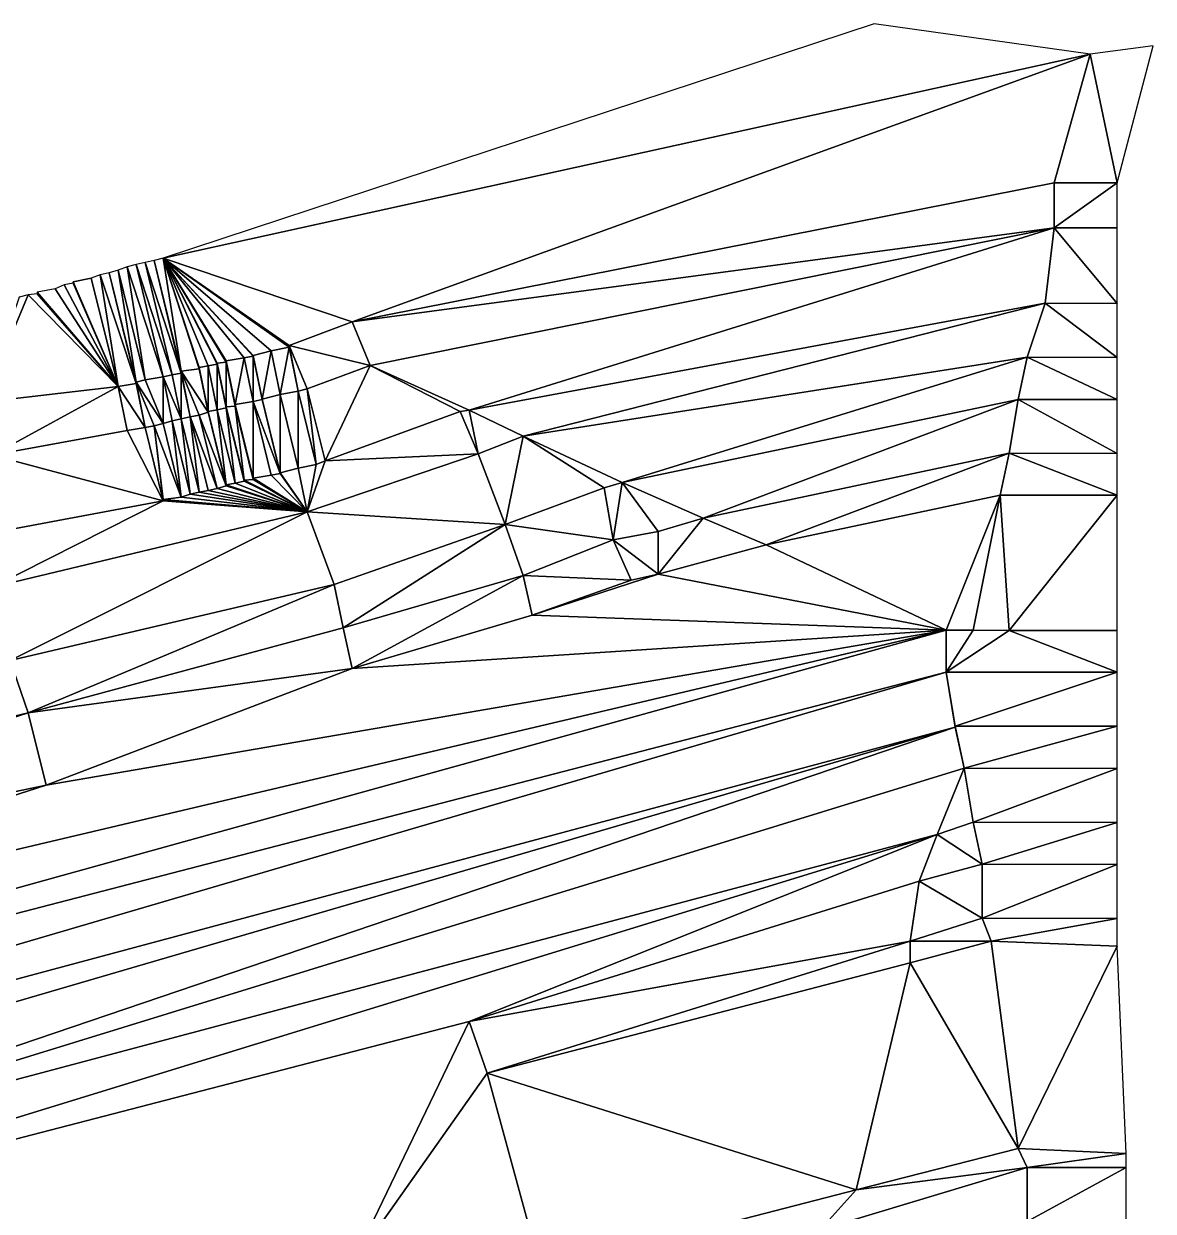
# Model space of a CAD drawing. Header units: inches. Extents: x -773 to -296, y 669 to 1001.
# Drawn here: x -455.5 to -330, y 869.3 to 1001.2 of the extents above; entities that cross this region are included whole.
import ezdxf

# ---------------------------------------------------------------- set-up
doc = ezdxf.new("R2010")
doc.units = ezdxf.units.IN
doc.header["$MEASUREMENT"] = 0

msp = doc.modelspace()

# ---------------------------------------------------------------- linework, layer by layer
at = {"color": 72, "true_color": 0x52e210}
for points in [[(-337, 997.84375, 380), (-361, 1001.21875, 381), (-440, 975.1875, 378.25598), (-337, 997.84375, 380)], [(-330, 998.75, 380), (-337, 997.84375, 380), (-334, 983.5625, 370), (-330, 998.75, 380)], [(-419, 968.09375, 370), (-337, 997.84375, 380), (-440, 975.1875, 378.25598), (-419, 968.09375, 370)], [(-341, 983.5625, 370), (-337, 997.84375, 380), (-419, 968.09375, 370), (-341, 983.5625, 370)], [(-334, 983.5625, 370), (-337, 997.84375, 380), (-341, 983.5625, 370), (-334, 983.5625, 370)], [(-341, 978.5625, 370), (-341, 983.5625, 370), (-419, 968.09375, 370), (-341, 978.5625, 370)], [(-334, 983.5625, 370), (-341, 983.5625, 370), (-341, 978.5625, 370), (-334, 983.5625, 370)], [(-341, 978.5625, 370), (-334, 978.5625, 370), (-334, 983.5625, 370), (-341, 978.5625, 370)], [(-341, 978.5625, 370), (-419, 968.09375, 370), (-417, 963.25, 370), (-341, 978.5625, 370)], [(-341, 978.5625, 370), (-417, 963.25, 370), (-406, 958.3125, 360), (-341, 978.5625, 370)], [(-406, 958.3125, 360), (-342, 970.1875, 360), (-341, 978.5625, 370), (-406, 958.3125, 360)], [(-342, 970.1875, 360), (-334, 970.15625, 360), (-341, 978.5625, 370), (-342, 970.1875, 360)], [(-341, 978.5625, 370), (-334, 970.15625, 360), (-334, 978.5625, 370), (-341, 978.5625, 370)], [(-442, 974.6875, 378.20996), (-443, 974.46875, 378.18799), (-439, 962.21875, 370), (-442, 974.6875, 378.20996)], [(-441, 974.9375, 378.23199), (-442, 974.6875, 378.20996), (-438, 962.40625, 370), (-441, 974.9375, 378.23199)], [(-438, 962.40625, 370), (-442, 974.6875, 378.20996), (-439, 962.21875, 370), (-438, 962.40625, 370)], [(-438, 962.625, 370), (-440, 975.1875, 378.25598), (-441, 974.9375, 378.23199), (-438, 962.625, 370)], [(-438, 962.625, 370), (-441, 974.9375, 378.23199), (-438, 962.40625, 370), (-438, 962.625, 370)], [(-419, 968.09375, 370), (-440, 975.1875, 378.25598), (-426, 965.46875, 370), (-419, 968.09375, 370)], [(-426, 965.46875, 370), (-440, 975.1875, 378.25598), (-426, 965.28125, 370), (-426, 965.46875, 370)], [(-428, 964.90625, 370), (-426, 965.28125, 370), (-440, 975.1875, 378.25598), (-428, 964.90625, 370)], [(-428, 964.90625, 370), (-440, 975.1875, 378.25598), (-430, 964.375, 370), (-428, 964.90625, 370)], [(-430, 964.375, 370), (-440, 975.1875, 378.25598), (-430, 964.3125, 370), (-430, 964.375, 370)], [(-434, 963.53125, 370), (-433, 963.625, 370), (-440, 975.1875, 378.25598), (-434, 963.53125, 370)], [(-434, 963.53125, 370), (-440, 975.1875, 378.25598), (-434, 963.40625, 370), (-434, 963.53125, 370)], [(-434, 963.40625, 370), (-440, 975.1875, 378.25598), (-435, 963.21875, 370), (-434, 963.40625, 370)], [(-431, 964.125, 370), (-430, 964.3125, 370), (-440, 975.1875, 378.25598), (-431, 964.125, 370)], [(-433, 963.78125, 370), (-431, 964.125, 370), (-440, 975.1875, 378.25598), (-433, 963.78125, 370)], [(-433, 963.78125, 370), (-440, 975.1875, 378.25598), (-433, 963.75, 370), (-433, 963.78125, 370)], [(-433, 963.75, 370), (-440, 975.1875, 378.25598), (-433, 963.625, 370), (-433, 963.75, 370)], [(-436, 963.03125, 370), (-435, 963.21875, 370), (-440, 975.1875, 378.25598), (-436, 963.03125, 370)], [(-436, 962.90625, 370), (-436, 963.03125, 370), (-440, 975.1875, 378.25598), (-436, 962.90625, 370)], [(-436, 962.90625, 370), (-440, 975.1875, 378.25598), (-438, 962.625, 370), (-436, 962.90625, 370)], [(-446, 973.5625, 378.10498), (-447, 973.34375, 378.08704), (-443, 961.25, 370), (-446, 973.5625, 378.10498)], [(-443, 961.40625, 370), (-445, 973.84375, 378.13098), (-446, 973.5625, 378.10498), (-443, 961.40625, 370)], [(-443, 961.40625, 370), (-446, 973.5625, 378.10498), (-443, 961.25, 370), (-443, 961.40625, 370)], [(-442, 961.65625, 370), (-444, 974.21875, 378.16602), (-445, 973.84375, 378.13098), (-442, 961.65625, 370)], [(-443, 961.40625, 370), (-442, 961.65625, 370), (-445, 973.84375, 378.13098), (-443, 961.40625, 370)], [(-443, 974.46875, 378.18799), (-444, 974.21875, 378.16602), (-440, 962, 370), (-443, 974.46875, 378.18799)], [(-440, 962, 370), (-444, 974.21875, 378.16602), (-442, 961.65625, 370), (-440, 962, 370)], [(-439, 962.21875, 370), (-443, 974.46875, 378.18799), (-440, 962, 370), (-439, 962.21875, 370)], [(-451, 972.21875, 377.98596), (-452, 971.78125, 377.94897), (-445, 960.9375, 370), (-451, 972.21875, 377.98596)], [(-445, 960.9375, 370), (-450, 972.40625, 378), (-451, 972.21875, 377.98596), (-445, 960.9375, 370)], [(-445, 960.9375, 370), (-448, 972.96875, 378.05103), (-450, 972.5625, 378.013), (-445, 960.9375, 370)], [(-450, 972.5625, 378.013), (-448, 972.96875, 378.05103), (-450, 972.53125, 378.01196), (-450, 972.5625, 378.013)], [(-445, 960.9375, 370), (-450, 972.5625, 378.013), (-450, 972.53125, 378.01196), (-445, 960.9375, 370)], [(-450, 972.53125, 378.01196), (-450, 972.5, 378.00903), (-445, 960.9375, 370), (-450, 972.53125, 378.01196)], [(-445, 960.9375, 370), (-450, 972.5, 378.00903), (-450, 972.40625, 378), (-445, 960.9375, 370)], [(-447, 973.34375, 378.08704), (-448, 972.96875, 378.05103), (-445, 960.9375, 370), (-447, 973.34375, 378.08704)], [(-443, 961.25, 370), (-447, 973.34375, 378.08704), (-445, 960.9375, 370), (-443, 961.25, 370)], [(-455, 971.125, 377.89801), (-456, 970.84375, 377.87598), (-460, 959.1875, 370), (-455, 971.125, 377.89801)], [(-460, 959.1875, 370), (-445, 960.9375, 370), (-455, 971.125, 377.89801), (-460, 959.1875, 370)], [(-455, 971.125, 377.89801), (-445, 960.9375, 370), (-454, 971.21875, 377.90399), (-455, 971.125, 377.89801)], [(-445, 960.9375, 370), (-452, 971.78125, 377.94897), (-454, 971.40625, 377.92004), (-445, 960.9375, 370)], [(-445, 960.9375, 370), (-454, 971.40625, 377.92004), (-454, 971.21875, 377.90399), (-445, 960.9375, 370)], [(-400, 955.40625, 360), (-342, 970.1875, 360), (-406, 958.3125, 360), (-400, 955.40625, 360)], [(-400, 955.40625, 360), (-344, 964.1875, 360), (-342, 970.1875, 360), (-400, 955.40625, 360)], [(-342, 970.1875, 360), (-344, 964.1875, 360), (-334, 964.15625, 360), (-342, 970.1875, 360)], [(-342, 970.1875, 360), (-334, 964.15625, 360), (-334, 970.15625, 360), (-342, 970.1875, 360)], [(-417, 963.25, 370), (-419, 968.09375, 370), (-426, 965.46875, 370), (-417, 963.25, 370)], [(-417, 963.25, 370), (-426, 965.46875, 370), (-424, 960.6875, 370), (-417, 963.25, 370)], [(-424, 960.6875, 370), (-426, 965.46875, 370), (-425, 960.40625, 370), (-424, 960.6875, 370)], [(-426, 965.46875, 370), (-426, 965.28125, 370), (-425, 960.40625, 370), (-426, 965.46875, 370)], [(-432, 958.9375, 370), (-431, 964.125, 370), (-433, 963.78125, 370), (-432, 958.9375, 370)], [(-432, 958.9375, 370), (-430, 959.28125, 370), (-431, 964.125, 370), (-432, 958.9375, 370)], [(-431, 964.125, 370), (-430, 959.28125, 370), (-430, 964.3125, 370), (-431, 964.125, 370)], [(-429, 959.53125, 370), (-428, 964.90625, 370), (-430, 964.375, 370), (-429, 959.53125, 370)], [(-430, 964.375, 370), (-430, 964.3125, 370), (-429, 959.53125, 370), (-430, 964.375, 370)], [(-429, 959.53125, 370), (-430, 964.3125, 370), (-429, 959.46875, 370), (-429, 959.53125, 370)], [(-430, 959.28125, 370), (-429, 959.46875, 370), (-430, 964.3125, 370), (-430, 959.28125, 370)], [(-429, 959.53125, 370), (-427, 960.03125, 370), (-428, 964.90625, 370), (-429, 959.53125, 370)], [(-427, 960.03125, 370), (-426, 965.28125, 370), (-428, 964.90625, 370), (-427, 960.03125, 370)], [(-425, 960.40625, 370), (-426, 965.28125, 370), (-427, 960.03125, 370), (-425, 960.40625, 370)], [(-400, 955.40625, 360), (-389, 950.28125, 350), (-344, 964.1875, 360), (-400, 955.40625, 360)], [(-345, 959.5, 350), (-344, 964.1875, 360), (-389, 950.28125, 350), (-345, 959.5, 350)], [(-345, 959.5, 350), (-334, 959.5, 350), (-344, 964.1875, 360), (-345, 959.5, 350)], [(-344, 964.1875, 360), (-334, 959.5, 350), (-334, 964.15625, 360), (-344, 964.1875, 360)], [(-435, 958.0625, 370), (-436, 962.90625, 370), (-438, 962.625, 370), (-435, 958.0625, 370)], [(-436, 963.03125, 370), (-435, 958.15625, 370), (-435, 963.21875, 370), (-436, 963.03125, 370)], [(-435, 958.0625, 370), (-435, 958.15625, 370), (-436, 963.03125, 370), (-435, 958.0625, 370)], [(-436, 963.03125, 370), (-436, 962.90625, 370), (-435, 958.0625, 370), (-436, 963.03125, 370)], [(-434, 963.40625, 370), (-435, 963.21875, 370), (-434, 958.34375, 370), (-434, 963.40625, 370)], [(-434, 958.34375, 370), (-435, 963.21875, 370), (-435, 958.15625, 370), (-434, 958.34375, 370)], [(-433, 958.6875, 370), (-433, 963.625, 370), (-434, 963.53125, 370), (-433, 958.6875, 370)], [(-434, 963.40625, 370), (-433, 958.6875, 370), (-434, 963.53125, 370), (-434, 963.40625, 370)], [(-433, 958.5625, 370), (-433, 958.6875, 370), (-434, 963.40625, 370), (-433, 958.5625, 370)], [(-434, 963.40625, 370), (-434, 958.34375, 370), (-433, 958.5625, 370), (-434, 963.40625, 370)], [(-433, 963.75, 370), (-432, 958.9375, 370), (-433, 963.78125, 370), (-433, 963.75, 370)], [(-433, 963.75, 370), (-433, 963.625, 370), (-432, 958.75, 370), (-433, 963.75, 370)], [(-432, 958.90625, 370), (-432, 958.9375, 370), (-433, 963.75, 370), (-432, 958.90625, 370)], [(-432, 958.90625, 370), (-433, 963.75, 370), (-432, 958.75, 370), (-432, 958.90625, 370)], [(-433, 958.6875, 370), (-432, 958.75, 370), (-433, 963.625, 370), (-433, 958.6875, 370)], [(-422, 952.65625, 360), (-417, 963.25, 370), (-424, 960.6875, 370), (-422, 952.65625, 360)], [(-407, 958.15625, 360), (-417, 963.25, 370), (-422, 952.65625, 360), (-407, 958.15625, 360)], [(-406, 958.3125, 360), (-417, 963.25, 370), (-407, 958.15625, 360), (-406, 958.3125, 360)], [(-440, 956.8125, 370), (-442, 961.65625, 370), (-443, 961.40625, 370), (-440, 956.8125, 370)], [(-440, 956.8125, 370), (-440, 962, 370), (-442, 961.65625, 370), (-440, 956.8125, 370)], [(-438, 957.34375, 370), (-439, 962.21875, 370), (-440, 962, 370), (-438, 957.34375, 370)], [(-439, 957.125, 370), (-438, 957.34375, 370), (-440, 962, 370), (-439, 957.125, 370)], [(-439, 957.125, 370), (-440, 962, 370), (-440, 956.8125, 370), (-439, 957.125, 370)], [(-438, 962.40625, 370), (-439, 962.21875, 370), (-438, 957.34375, 370), (-438, 962.40625, 370)], [(-435, 958.0625, 370), (-438, 962.625, 370), (-436, 957.75, 370), (-435, 958.0625, 370)], [(-436, 957.75, 370), (-438, 962.625, 370), (-437, 957.5625, 370), (-436, 957.75, 370)], [(-438, 962.40625, 370), (-437, 957.5625, 370), (-438, 962.625, 370), (-438, 962.40625, 370)], [(-438, 957.34375, 370), (-437, 957.5625, 370), (-438, 962.40625, 370), (-438, 957.34375, 370)], [(-460, 959.1875, 370), (-459, 953.3125, 370), (-445, 960.9375, 370), (-460, 959.1875, 370)], [(-445, 960.9375, 370), (-459, 953.3125, 370), (-444, 956.03125, 370), (-445, 960.9375, 370)], [(-443, 961.25, 370), (-445, 960.9375, 370), (-442, 956.375, 370), (-443, 961.25, 370)], [(-442, 956.375, 370), (-445, 960.9375, 370), (-444, 956.03125, 370), (-442, 956.375, 370)], [(-441, 956.5625, 370), (-440, 956.8125, 370), (-443, 961.40625, 370), (-441, 956.5625, 370)], [(-442, 956.375, 370), (-441, 956.5625, 370), (-443, 961.40625, 370), (-442, 956.375, 370)], [(-442, 956.375, 370), (-443, 961.40625, 370), (-443, 961.25, 370), (-442, 956.375, 370)], [(-425, 960.40625, 370), (-427, 960.03125, 370), (-425, 951.875, 360), (-425, 960.40625, 370)], [(-424, 960.6875, 370), (-425, 960.40625, 370), (-423, 952.25, 360), (-424, 960.6875, 370)], [(-423, 952.25, 360), (-425, 960.40625, 370), (-425, 951.875, 360), (-423, 952.25, 360)], [(-422, 952.65625, 360), (-424, 960.6875, 370), (-423, 952.25, 360), (-422, 952.65625, 360)], [(-430, 950.75, 360), (-430, 959.28125, 370), (-432, 958.9375, 370), (-430, 950.75, 360)], [(-432, 958.90625, 370), (-430, 950.75, 360), (-432, 958.9375, 370), (-432, 958.90625, 370)], [(-432, 958.75, 370), (-430, 950.59375, 360), (-432, 958.90625, 370), (-432, 958.75, 370)], [(-432, 958.90625, 370), (-430, 950.59375, 360), (-430, 950.75, 360), (-432, 958.90625, 370)], [(-427, 951.28125, 360), (-429, 959.46875, 370), (-430, 959.28125, 370), (-427, 951.28125, 360)], [(-428, 951.09375, 360), (-427, 951.28125, 360), (-430, 959.28125, 370), (-428, 951.09375, 360)], [(-428, 951.09375, 360), (-430, 959.28125, 370), (-430, 950.75, 360), (-428, 951.09375, 360)], [(-427, 951.34375, 360), (-427, 960.03125, 370), (-429, 959.53125, 370), (-427, 951.34375, 360)], [(-429, 959.53125, 370), (-429, 959.46875, 370), (-427, 951.34375, 360), (-429, 959.53125, 370)], [(-427, 951.34375, 360), (-429, 959.46875, 370), (-427, 951.28125, 360), (-427, 951.34375, 360)], [(-425, 951.875, 360), (-427, 960.03125, 370), (-427, 951.34375, 360), (-425, 951.875, 360)], [(-389, 950.28125, 350), (-380, 946.3125, 350), (-345, 959.5, 350), (-389, 950.28125, 350)], [(-345, 959.5, 350), (-380, 946.3125, 350), (-346, 953.53125, 350), (-345, 959.5, 350)], [(-334, 953.5, 350), (-345, 959.5, 350), (-346, 953.53125, 350), (-334, 953.5, 350)], [(-334, 959.5, 350), (-345, 959.5, 350), (-334, 953.5, 350), (-334, 959.5, 350)], [(-436, 949.1875, 360), (-437, 957.5625, 370), (-438, 957.34375, 370), (-436, 949.1875, 360)], [(-436, 957.75, 370), (-437, 957.5625, 370), (-434, 949.59375, 360), (-436, 957.75, 370)], [(-434, 949.59375, 360), (-437, 957.5625, 370), (-435, 949.375, 360), (-434, 949.59375, 360)], [(-435, 949.375, 360), (-437, 957.5625, 370), (-436, 949.1875, 360), (-435, 949.375, 360)], [(-435, 958.0625, 370), (-436, 957.75, 370), (-433, 949.90625, 360), (-435, 958.0625, 370)], [(-433, 949.90625, 360), (-436, 957.75, 370), (-434, 949.59375, 360), (-433, 949.90625, 360)], [(-434, 958.34375, 370), (-435, 958.15625, 370), (-433, 950, 360), (-434, 958.34375, 370)], [(-433, 950, 360), (-435, 958.15625, 370), (-433, 949.90625, 360), (-433, 950, 360)], [(-433, 949.90625, 360), (-435, 958.15625, 370), (-435, 958.0625, 370), (-433, 949.90625, 360)], [(-432, 950.1875, 360), (-433, 958.5625, 370), (-434, 958.34375, 370), (-432, 950.1875, 360)], [(-432, 950.1875, 360), (-434, 958.34375, 370), (-433, 950, 360), (-432, 950.1875, 360)], [(-431, 950.53125, 360), (-432, 958.75, 370), (-433, 958.6875, 370), (-431, 950.53125, 360)], [(-433, 958.6875, 370), (-433, 958.5625, 370), (-431, 950.53125, 360), (-433, 958.6875, 370)], [(-431, 950.53125, 360), (-433, 958.5625, 370), (-431, 950.40625, 360), (-431, 950.53125, 360)], [(-431, 950.40625, 360), (-433, 958.5625, 370), (-432, 950.1875, 360), (-431, 950.40625, 360)], [(-431, 950.53125, 360), (-430, 950.59375, 360), (-432, 958.75, 370), (-431, 950.53125, 360)], [(-405, 953.46875, 360), (-407, 958.15625, 360), (-422, 952.65625, 360), (-405, 953.46875, 360)], [(-406, 958.3125, 360), (-407, 958.15625, 360), (-405, 953.46875, 360), (-406, 958.3125, 360)], [(-406, 958.3125, 360), (-405, 953.46875, 360), (-400, 955.40625, 360), (-406, 958.3125, 360)], [(-442, 956.375, 370), (-444, 956.03125, 370), (-440, 948.21875, 360), (-442, 956.375, 370)], [(-440, 948.21875, 360), (-441, 956.5625, 370), (-442, 956.375, 370), (-440, 948.21875, 360)], [(-441, 956.5625, 370), (-438, 948.625, 360), (-440, 956.8125, 370), (-441, 956.5625, 370)], [(-440, 948.375, 360), (-438, 948.625, 360), (-441, 956.5625, 370), (-440, 948.375, 360)], [(-441, 956.5625, 370), (-440, 948.21875, 360), (-440, 948.375, 360), (-441, 956.5625, 370)], [(-438, 948.625, 360), (-439, 957.125, 370), (-440, 956.8125, 370), (-438, 948.625, 360)], [(-437, 948.96875, 360), (-438, 957.34375, 370), (-439, 957.125, 370), (-437, 948.96875, 360)], [(-437, 948.96875, 360), (-439, 957.125, 370), (-438, 948.625, 360), (-437, 948.96875, 360)], [(-437, 948.96875, 360), (-436, 949.1875, 360), (-438, 957.34375, 370), (-437, 948.96875, 360)], [(-440, 948.21875, 360), (-444, 956.03125, 370), (-459, 953.3125, 370), (-440, 948.21875, 360)], [(-400, 955.40625, 360), (-405, 953.46875, 360), (-402, 945.59375, 350), (-400, 955.40625, 360)], [(-400, 955.40625, 360), (-402, 945.59375, 350), (-391, 949.6875, 350), (-400, 955.40625, 360)], [(-391, 949.6875, 350), (-389, 950.28125, 350), (-400, 955.40625, 360), (-391, 949.6875, 350)], [(-440, 948.21875, 360), (-459, 953.3125, 370), (-460, 944.5, 360), (-440, 948.21875, 360)], [(-405, 953.46875, 360), (-422, 952.65625, 360), (-424, 947, 360), (-405, 953.46875, 360)], [(-405, 953.46875, 360), (-424, 947, 360), (-402, 945.59375, 350), (-405, 953.46875, 360)], [(-424, 947, 360), (-422, 952.65625, 360), (-423, 952.25, 360), (-424, 947, 360)], [(-373, 943.34375, 340), (-346, 953.53125, 350), (-380, 946.3125, 350), (-373, 943.34375, 340)], [(-347, 948.84375, 340), (-346, 953.53125, 350), (-373, 943.34375, 340), (-347, 948.84375, 340)], [(-334, 948.84375, 340), (-346, 953.53125, 350), (-347, 948.84375, 340), (-334, 948.84375, 340)], [(-334, 953.5, 350), (-346, 953.53125, 350), (-334, 948.84375, 340), (-334, 953.5, 350)], [(-428, 951.09375, 360), (-430, 950.75, 360), (-424, 947, 360), (-428, 951.09375, 360)], [(-424, 947, 360), (-427, 951.28125, 360), (-428, 951.09375, 360), (-424, 947, 360)], [(-424, 947, 360), (-425, 951.875, 360), (-427, 951.34375, 360), (-424, 947, 360)], [(-424, 947, 360), (-427, 951.34375, 360), (-427, 951.28125, 360), (-424, 947, 360)], [(-423, 952.25, 360), (-425, 951.875, 360), (-424, 947, 360), (-423, 952.25, 360)], [(-433, 949.90625, 360), (-434, 949.59375, 360), (-424, 947, 360), (-433, 949.90625, 360)], [(-424, 947, 360), (-432, 950.1875, 360), (-433, 950, 360), (-424, 947, 360)], [(-424, 947, 360), (-433, 950, 360), (-433, 949.90625, 360), (-424, 947, 360)], [(-431, 950.40625, 360), (-432, 950.1875, 360), (-424, 947, 360), (-431, 950.40625, 360)], [(-424, 947, 360), (-430, 950.59375, 360), (-431, 950.53125, 360), (-424, 947, 360)], [(-424, 947, 360), (-431, 950.53125, 360), (-431, 950.40625, 360), (-424, 947, 360)], [(-424, 947, 360), (-430, 950.75, 360), (-430, 950.59375, 360), (-424, 947, 360)], [(-402, 945.59375, 350), (-390, 943.90625, 350), (-391, 949.6875, 350), (-402, 945.59375, 350)], [(-391, 949.6875, 350), (-390, 943.90625, 350), (-389, 950.28125, 350), (-391, 949.6875, 350)], [(-390, 943.90625, 350), (-385, 944.8125, 350), (-389, 950.28125, 350), (-390, 943.90625, 350)], [(-389, 950.28125, 350), (-385, 944.8125, 350), (-380, 946.3125, 350), (-389, 950.28125, 350)], [(-440, 948.375, 360), (-424, 947, 360), (-438, 948.625, 360), (-440, 948.375, 360)], [(-440, 948.21875, 360), (-424, 947, 360), (-440, 948.375, 360), (-440, 948.21875, 360)], [(-438, 948.625, 360), (-424, 947, 360), (-437, 948.96875, 360), (-438, 948.625, 360)], [(-424, 947, 360), (-436, 949.1875, 360), (-437, 948.96875, 360), (-424, 947, 360)], [(-424, 947, 360), (-435, 949.375, 360), (-436, 949.1875, 360), (-424, 947, 360)], [(-434, 949.59375, 360), (-435, 949.375, 360), (-424, 947, 360), (-434, 949.59375, 360)], [(-347, 948.84375, 340), (-373, 943.34375, 340), (-353, 933.875, 340), (-347, 948.84375, 340)], [(-347, 948.84375, 340), (-353, 933.875, 340), (-350, 933.875, 340), (-347, 948.84375, 340)], [(-346, 933.84375, 340), (-347, 948.84375, 340), (-350, 933.875, 340), (-346, 933.84375, 340)], [(-334, 948.84375, 340), (-347, 948.84375, 340), (-346, 933.84375, 340), (-334, 948.84375, 340)], [(-334, 948.84375, 340), (-346, 933.84375, 340), (-334, 933.84375, 340), (-334, 948.84375, 340)], [(-460, 944.5, 360), (-459, 938.625, 360), (-440, 948.21875, 360), (-460, 944.5, 360)], [(-440, 948.21875, 360), (-459, 938.625, 360), (-424, 947, 360), (-440, 948.21875, 360)], [(-457, 930.5, 350), (-424, 947, 360), (-459, 938.625, 360), (-457, 930.5, 350)], [(-421, 938.9375, 350), (-424, 947, 360), (-457, 930.5, 350), (-421, 938.9375, 350)], [(-402, 945.59375, 350), (-424, 947, 360), (-421, 938.9375, 350), (-402, 945.59375, 350)], [(-373, 943.34375, 340), (-380, 946.3125, 350), (-385, 940.09375, 340), (-373, 943.34375, 340)], [(-385, 940.09375, 340), (-380, 946.3125, 350), (-385, 944.8125, 350), (-385, 940.09375, 340)], [(-402, 945.59375, 350), (-421, 938.9375, 350), (-420, 934.125, 350), (-402, 945.59375, 350)], [(-420, 934.125, 350), (-400, 939.9375, 350), (-402, 945.59375, 350), (-420, 934.125, 350)], [(-402, 945.59375, 350), (-400, 939.9375, 350), (-390, 943.90625, 350), (-402, 945.59375, 350)], [(-385, 940.09375, 340), (-385, 944.8125, 350), (-390, 943.90625, 350), (-385, 940.09375, 340)], [(-388, 939.40625, 340), (-390, 943.90625, 350), (-400, 939.9375, 350), (-388, 939.40625, 340)], [(-385, 940.09375, 340), (-390, 943.90625, 350), (-388, 939.40625, 340), (-385, 940.09375, 340)], [(-353, 933.875, 340), (-373, 943.34375, 340), (-385, 940.09375, 340), (-353, 933.875, 340)], [(-400, 939.9375, 350), (-420, 934.125, 350), (-419, 929.625, 340), (-400, 939.9375, 350)], [(-399, 935.53125, 340), (-400, 939.9375, 350), (-419, 929.625, 340), (-399, 935.53125, 340)], [(-388, 939.40625, 340), (-400, 939.9375, 350), (-399, 935.53125, 340), (-388, 939.40625, 340)], [(-353, 933.875, 340), (-385, 940.09375, 340), (-399, 935.53125, 340), (-353, 933.875, 340)], [(-399, 935.53125, 340), (-385, 940.09375, 340), (-388, 939.40625, 340), (-399, 935.53125, 340)], [(-421, 938.9375, 350), (-457, 930.5, 350), (-455, 924.6875, 350), (-421, 938.9375, 350)], [(-420, 934.125, 350), (-421, 938.9375, 350), (-455, 924.6875, 350), (-420, 934.125, 350)], [(-399, 935.53125, 340), (-419, 929.625, 340), (-353, 933.875, 340), (-399, 935.53125, 340)], [(-353, 929.1875, 330), (-353, 933.875, 340), (-613, 861.75, 340), (-353, 929.1875, 330)], [(-353, 933.875, 340), (-528, 892.59375, 340), (-613, 861.75, 340), (-353, 933.875, 340)], [(-353, 933.875, 340), (-453, 916.65625, 340), (-528, 892.59375, 340), (-353, 933.875, 340)], [(-419, 929.625, 340), (-420, 934.125, 350), (-455, 924.6875, 350), (-419, 929.625, 340)], [(-353, 933.875, 340), (-419, 929.625, 340), (-453, 916.65625, 340), (-353, 933.875, 340)], [(-346, 933.84375, 340), (-350, 933.875, 340), (-353, 929.1875, 330), (-346, 933.84375, 340)], [(-353, 929.1875, 330), (-350, 933.875, 340), (-353, 933.875, 340), (-353, 929.1875, 330)], [(-334, 929.1875, 330), (-346, 933.84375, 340), (-353, 929.1875, 330), (-334, 929.1875, 330)], [(-334, 933.84375, 340), (-346, 933.84375, 340), (-334, 929.1875, 330), (-334, 933.84375, 340)], [(-455, 924.6875, 350), (-457, 930.5, 350), (-532, 906.375, 350), (-455, 924.6875, 350)], [(-610, 853.84375, 330), (-353, 929.1875, 330), (-613, 861.75, 340), (-610, 853.84375, 330)], [(-610, 853.84375, 330), (-352, 923.09375, 330), (-353, 929.1875, 330), (-610, 853.84375, 330)], [(-419, 929.625, 340), (-455, 924.6875, 350), (-453, 916.65625, 340), (-419, 929.625, 340)], [(-352, 923.09375, 330), (-352, 923.1875, 330), (-353, 929.1875, 330), (-352, 923.09375, 330)], [(-353, 929.1875, 330), (-352, 923.1875, 330), (-334, 929.1875, 330), (-353, 929.1875, 330)], [(-334, 929.1875, 330), (-352, 923.1875, 330), (-334, 923.1875, 330), (-334, 929.1875, 330)], [(-455, 924.6875, 350), (-532, 906.375, 350), (-530, 900.625, 350), (-455, 924.6875, 350)], [(-453, 916.65625, 340), (-455, 924.6875, 350), (-530, 900.625, 350), (-453, 916.65625, 340)], [(-609, 848.03125, 330), (-352, 923.09375, 330), (-610, 853.84375, 330), (-609, 848.03125, 330)], [(-609, 848.03125, 330), (-507, 870.46875, 320), (-352, 923.09375, 330), (-609, 848.03125, 330)], [(-351, 918.53125, 320), (-352, 923.09375, 330), (-507, 870.46875, 320), (-351, 918.53125, 320)], [(-352, 923.1875, 330), (-352, 923.09375, 330), (-351, 918.53125, 320), (-352, 923.1875, 330)], [(-351, 918.53125, 320), (-334, 923.1875, 330), (-352, 923.1875, 330), (-351, 918.53125, 320)], [(-334, 918.5, 320), (-334, 923.1875, 330), (-351, 918.53125, 320), (-334, 918.5, 320)], [(-351, 918.53125, 320), (-507, 870.46875, 320), (-354, 911.1875, 320), (-351, 918.53125, 320)], [(-350, 912.53125, 320), (-351, 918.53125, 320), (-354, 911.1875, 320), (-350, 912.53125, 320)], [(-334, 918.5, 320), (-351, 918.53125, 320), (-350, 912.53125, 320), (-334, 918.5, 320)], [(-334, 918.5, 320), (-350, 912.53125, 320), (-334, 912.5, 320), (-334, 918.5, 320)], [(-453, 916.65625, 340), (-530, 900.625, 350), (-528, 892.59375, 340), (-453, 916.65625, 340)], [(-349, 907.875, 310), (-350, 912.53125, 320), (-354, 911.1875, 320), (-349, 907.875, 310)], [(-334, 912.5, 320), (-350, 912.53125, 320), (-349, 907.875, 310), (-334, 912.5, 320)], [(-334, 907.84375, 310), (-334, 912.5, 320), (-349, 907.875, 310), (-334, 907.84375, 310)], [(-354, 911.1875, 320), (-507, 870.46875, 320), (-505, 864.75, 320), (-354, 911.1875, 320)], [(-354, 911.1875, 320), (-505, 864.75, 320), (-406, 890.40625, 310), (-354, 911.1875, 320)], [(-356, 906, 310), (-354, 911.1875, 320), (-406, 890.40625, 310), (-356, 906, 310)], [(-349, 907.875, 310), (-354, 911.1875, 320), (-356, 906, 310), (-349, 907.875, 310)], [(-356, 906, 310), (-349, 901.875, 310), (-349, 907.875, 310), (-356, 906, 310)], [(-349, 907.875, 310), (-349, 901.875, 310), (-334, 907.84375, 310), (-349, 907.875, 310)], [(-334, 907.84375, 310), (-349, 901.875, 310), (-334, 901.84375, 310), (-334, 907.84375, 310)], [(-406, 890.40625, 310), (-357, 899.3125, 310), (-356, 906, 310), (-406, 890.40625, 310)], [(-357, 899.3125, 310), (-349, 901.875, 310), (-356, 906, 310), (-357, 899.3125, 310)], [(-348, 899.3125, 304.53003), (-349, 901.875, 310), (-357, 899.3125, 310), (-348, 899.3125, 304.53003)], [(-334, 901.84375, 310), (-349, 901.875, 310), (-348, 899.3125, 304.53003), (-334, 901.84375, 310)], [(-334, 901.84375, 310), (-348, 899.3125, 304.53003), (-334, 898.78125, 303.39001), (-334, 901.84375, 310)], [(-404, 884.65625, 310), (-357, 899.3125, 310), (-406, 890.40625, 310), (-404, 884.65625, 310)], [(-357, 896.90625, 305.42603), (-357, 899.3125, 310), (-404, 884.65625, 310), (-357, 896.90625, 305.42603)], [(-357, 896.90625, 305.42603), (-345, 876.3125, 304.53003), (-348, 899.3125, 304.53003), (-357, 896.90625, 305.42603)], [(-348, 899.3125, 304.53003), (-357, 899.3125, 310), (-357, 896.90625, 305.42603), (-348, 899.3125, 304.53003)], [(-348, 899.3125, 304.53003), (-345, 876.3125, 304.53003), (-334, 898.78125, 303.39001), (-348, 899.3125, 304.53003)], [(-333, 875.75, 303.39001), (-334, 898.78125, 303.39001), (-345, 876.3125, 304.53003), (-333, 875.75, 303.39001)], [(-404, 884.65625, 310), (-363, 871.71875, 306.36804), (-357, 896.90625, 305.42603), (-404, 884.65625, 310)], [(-357, 896.90625, 305.42603), (-363, 871.71875, 306.36804), (-345, 876.3125, 304.53003), (-357, 896.90625, 305.42603)], [(-406, 890.40625, 310), (-505, 864.75, 320), (-419, 863.40625, 311.95203), (-406, 890.40625, 310)], [(-406, 890.40625, 310), (-419, 863.40625, 311.95203), (-404, 884.65625, 310), (-406, 890.40625, 310)], [(-404, 884.65625, 310), (-419, 863.40625, 311.95203), (-398, 862.6875, 310), (-404, 884.65625, 310)], [(-404, 884.65625, 310), (-398, 862.6875, 310), (-363, 871.71875, 306.36804), (-404, 884.65625, 310)], [(-344, 874.1875, 300), (-345, 876.3125, 304.53003), (-363, 871.71875, 306.36804), (-344, 874.1875, 300)], [(-333, 875.75, 303.39001), (-345, 876.3125, 304.53003), (-344, 874.1875, 300), (-333, 875.75, 303.39001)], [(-344, 874.1875, 300), (-333, 874.1875, 300), (-333, 875.75, 303.39001), (-344, 874.1875, 300)], [(-344, 868.1875, 300), (-344, 874.1875, 300), (-367, 867.25, 300), (-344, 868.1875, 300)], [(-344, 874.1875, 300), (-363, 871.71875, 306.36804), (-367, 867.25, 300), (-344, 874.1875, 300)], [(-333, 868.1875, 300), (-333, 874.1875, 300), (-344, 868.1875, 300), (-333, 868.1875, 300)], [(-344, 868.1875, 300), (-333, 874.1875, 300), (-344, 874.1875, 300), (-344, 868.1875, 300)], [(-398, 862.6875, 310), (-367, 867.25, 300), (-363, 871.71875, 306.36804), (-398, 862.6875, 310)]]:
    msp.add_3dface(points, dxfattribs=at)

doc.saveas('drawing.dxf')
